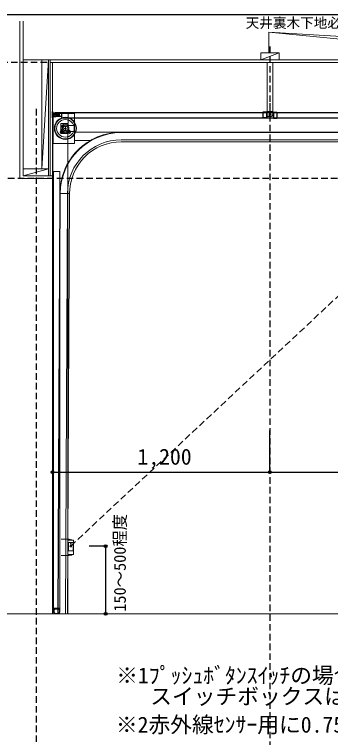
# Model space of a CAD drawing. Units: millimetres, scale not verified. Extents: x -6189 to 5985, y -4245 to 4230.
# Drawn here: x -2367 to -623, y 241 to 4230 of the extents above; entities that cross this region are included whole.
import ezdxf
from ezdxf.enums import TextEntityAlignment as Align

# ---------------------------------------------------------------- set-up
doc = ezdxf.new("R2010")
doc.units = ezdxf.units.MM
doc.header["$LTSCALE"] = 30
doc.header["$PDMODE"] = 32
doc.header["$PDSIZE"] = 15
doc.linetypes.add('DASHED1', pattern=[1.8, 1.2, -0.6])
doc.layers.add('0-0_枠線', color=7, linetype='Continuous')
doc.layers.add('A-0', color=7, linetype='Continuous')
for name, color, linetype, lineweight in [('2-1_断面', 7, 'Continuous', 18), ('2-3_配線', 7, 'DASHED1', 18), ('2-4', 7, 'Continuous', 18), ('7-0_ジャムアングル', 7, 'Continuous', 18), ('7-1_垂直レ__ル', 7, 'Continuous', 18), ('7-2_水平レ__ル', 7, 'Continuous', 18), ('7-3_パネル', 7, 'Continuous', 18), ('A-2', 7, 'Continuous', 18)]:
    doc.layers.add(name, color=color, linetype=linetype, lineweight=lineweight)
doc.styles.add('ＭＳ ゴシック', font='')
doc.styles.get('ＭＳ ゴシック').set_extended_font_data('MS Gothic')

msp = doc.modelspace()

# ---------------------------------------------------------------- linework, layer by layer
at = {"layer": '0-0_枠線', "color": 6}
msp.add_line((-6189.29, 4229.79), (5981.12, 4229.79), dxfattribs=at)
at = {"layer": '0-0_枠線', "color": 4, "linetype": 'DASHED1'}
for p, q in [((-957.43, 4053.31), (-957.43, -1299.8)), ((-2187.43, 3964.91), (-5073.99, 3964.91)), ((-2247.43, 3709.1), (-2247.43, -34.8)), ((2763.19, 3324.1), (-5073.99, 3324.1))]:
    msp.add_line(p, q, dxfattribs=at)
at = {"layer": '0-0_枠線', "color": 4}
for p, q in [((-957.43, 1705), (-957.43, 1934.74)), ((-2157.43, 1705), (-957.43, 1705)), ((-957.43, 1705), (42.57, 1705)), ((-1863.84, 1297.55), (-1955.18, 1297.55)), ((-1863.84, 1297.55), (-1863.84, 924.1))]:
    msp.add_line(p, q, dxfattribs=at)
for p in [(-2157.43, 1705), (-957.43, 1705), (-1863.84, 1297.55), (-1863.84, 924.1)]:
    msp.add_point(p, dxfattribs=at)
at = {"layer": '2-1_断面'}
for p, q in [((-2337.43, 4192.25), (-2337.43, 3324.1)), ((-2319.43, 4192.25), (-2319.43, 3339.1)), ((-1007.43, 4017.91), (-1007.43, 3979.91)), ((-907.43, 4017.91), (-907.43, 3979.91)), ((-2187.43, 3979.91), (1801.62, 3979.91)), ((-2169.43, 3964.91), (1801.62, 3964.91)), ((-2157.43, 3672.46), (-2157.43, 3294.1)), ((-972.66, 3689.16), (-972.66, 3656.86)), ((-2853.28, 924.1), (2002.62, 924.1))]:
    msp.add_line(p, q, dxfattribs=at)
at = {"layer": '2-3_配線'}
msp.add_line((-2056.43, 1297.55), (-140.3, 3088.41), dxfattribs=at)
at = {"layer": '2-4'}
for p, q in [((-964.22, 4132.42), (-964.22, 4019.61)), ((-964.22, 4132.42), (972.2, 4019.61)), ((-964.22, 4132.42), (29.95, 4033.71)), ((-1007.43, 4017.91), (-907.43, 4017.91)), ((-1007.43, 3979.91), (-907.43, 4017.91)), ((-2187.43, 3979.91), (-2319.43, 3979.91)), ((-2216.43, 3979.91), (-2216.43, 3379.1)), ((-2178.43, 3979.91), (-2216.43, 3379.1)), ((-2178.43, 3979.91), (-2178.43, 3339.1)), ((-2169.43, 3979.91), (-2169.43, 3339.1)), ((-2157.43, 3684.1), (-2157.43, 3964.91)), ((-972.43, 3964.91), (-972.43, 3694.66)), ((-942.43, 3964.91), (-942.43, 3694.66)), ((-942.43, 3723.1), (-940.83, 3723.1)), ((-940.83, 3695.1), (-940.83, 3723.1)), ((-972.43, 3694.7), (-942.43, 3694.7)), ((-970.83, 3693.1), (-970.83, 3694.7)), ((-942.83, 3693.1), (-970.83, 3693.1)), ((-2157.43, 3669.1), (-2157.35, 3669.1)), ((-2319.43, 3379.1), (-2178.43, 3379.1)), ((-2319.43, 3339.1), (-2178.43, 3379.1)), ((-2337.43, 3324.1), (-2157.43, 3324.1)), ((-2319.43, 3339.1), (-2157.43, 3339.1))]:
    msp.add_line(p, q, dxfattribs=at)
at = {"layer": '2-4', "color": 4}
for p, q in [((-2157.43, 1705), (-2157.43, 1934.74)), ((-1863.84, 924.1), (-1955.18, 924.1))]:
    msp.add_line(p, q, dxfattribs=at)
at = {"layer": '2-4'}
msp.add_lwpolyline([(-942.43, 3723.1), (-942.43, 3694.7), (-970.83, 3694.7)], dxfattribs=at)
msp.add_arc((-942.83, 3695.1), 2, 270, 0, dxfattribs=at)
at = {"layer": '7-0_ジャムアングル'}
for p, q in [((-2157.43, 924.1), (-2157.43, 3684.1)), ((-2157.35, 3684.1), (-2035.83, 3684.1)), ((-2155.83, 924.1), (-2155.83, 3684.1)), ((-2152.63, 3518.1), (-2152.63, 3684.1)), ((-2070.83, 3684.1), (-2070.83, 3629.1)), ((-2157.43, 3654.1), (-2157.35, 3654.1)), ((-2110.83, 3629.1), (-2110.83, 3574.1)), ((-2110.83, 3629.1), (-2070.83, 3629.1)), ((-2110.83, 3574.1), (-2070.83, 3574.1)), ((-2072.43, 3574.1), (-2072.43, 924.1)), ((-2064.43, 1334.81), (-2072.43, 1334.81)), ((-2072.43, 1329.55), (-2040.43, 1329.55)), ((-2069.43, 1317.55), (-2069.43, 1271.55)), ((-2052.43, 1332.31), (-2064.43, 1334.81)), ((-2050.36, 1329.55), (-2052.43, 1332.31)), ((-2040.43, 1329.55), (-2040.43, 1251.55)), ((-2072.43, 1251.55), (-2040.43, 1251.55)), ((-2064.43, 1244.81), (-2072.43, 1244.81)), ((-2069.43, 1271.55), (-2043.43, 1271.55)), ((-2052.43, 1247.31), (-2064.43, 1244.81)), ((-2049.24, 1251.55), (-2052.43, 1247.31))]:
    msp.add_line(p, q, dxfattribs=at)
at = {"layer": '7-0_ジャムアングル', "linetype": 'DASHED1'}
for p, q in [((-2072.43, 1334.81), (-2122.43, 1334.81)), ((-2072.43, 1244.81), (-2122.43, 1244.81))]:
    msp.add_line(p, q, dxfattribs=at)
at = {"layer": '7-0_ジャムアングル'}
msp.add_lwpolyline([(-2069.43, 1317.55), (-2043.43, 1317.55), (-2043.43, 1271.55)], dxfattribs=at)
for centre, radius in [((-2056.43, 1297.55), 5), ((-2056.43, 1309.55), 2)]:
    msp.add_circle(centre, radius, dxfattribs=at)
at = {"layer": '7-1_垂直レ__ル'}
for p, q in [((-2126.83, 924.11), (-2116.29, 3242.1)), ((-2125.23, 924.1), (-2114.69, 3242.1)), ((-2063.29, 3242.1), (-2116.29, 3242.1)), ((-2085.23, 924.1), (-2074.69, 3242.1)), ((-2073.83, 924.1), (-2063.29, 3242.1))]:
    msp.add_line(p, q, dxfattribs=at)
at = {"layer": '7-2_水平レ__ル'}
for p, q in [((-2035.83, 3518.1), (-2035.83, 3684.1)), ((-2104.97, 3593.73), (-2114.23, 3584.46)), ((-2104.97, 3593.73), (-2103.55, 3595.14)), ((-2092.41, 3601.6), (-2079.6, 3601.6)), ((-2085.83, 3591.96), (-2085.83, 3611.31)), ((-2066.66, 3593.73), (-2068.08, 3595.14)), ((-2067.58, 3618.1), (-2035.83, 3618.1)), ((-2066.66, 3593.73), (-2057.4, 3584.46)), ((-2109.52, 3584.22), (-2114.44, 3579.31)), ((-2114.44, 3579.31), (-2108.07, 3572.94)), ((-2113.75, 3579.99), (-2107.39, 3573.63)), ((-2109.52, 3584.22), (-2103.16, 3577.86)), ((-2104.23, 3588.81), (-2109.17, 3583.87)), ((-2103.16, 3577.86), (-2108.07, 3572.94)), ((-2098.58, 3583.15), (-2103.51, 3578.21)), ((-2093.66, 3582.41), (-2103.28, 3572.79)), ((-2077.97, 3582.41), (-2068.35, 3572.79)), ((-2073.05, 3583.15), (-2068.12, 3578.21)), ((-2068.54, 3584.1), (-2035.83, 3584.1)), ((-2062.11, 3584.22), (-2068.47, 3577.86)), ((-2068.47, 3577.86), (-2063.56, 3572.94)), ((-2067.4, 3588.81), (-2062.46, 3583.87)), ((-2057.88, 3579.99), (-2064.24, 3573.63)), ((-2057.19, 3579.31), (-2063.56, 3572.94)), ((-2062.11, 3584.22), (-2057.19, 3579.31)), ((-2035.83, 3580.1), (-1581.93, 3580.1)), ((-1778.29, 3580.1), (642.57, 3580.1)), ((-1778.29, 3578.1), (642.57, 3578.1)), ((-2157.35, 3518.1), (-2035.83, 3518.1)), ((-2035.83, 3535.1), (-1946.8, 3535.1)), ((-1778.29, 3538.1), (642.57, 3538.1)), ((-1778.29, 3527.1), (642.57, 3527.1))]:
    msp.add_line(p, q, dxfattribs=at)
for points in [[(-2104.97, 3593.73), (-2093.66, 3582.41), (-2092.24, 3583.83)], [(-2066.66, 3593.73), (-2077.97, 3582.41), (-2079.39, 3583.83)]]:
    msp.add_lwpolyline(points, dxfattribs=at)
for centre, radius in [((-2085.82, 3601.57), 60.81), ((-2085.82, 3601.57), 58.63), ((-2085.82, 3601.57), 48.63), ((-2085.81, 3601.56), 12.7)]:
    msp.add_circle(centre, radius, dxfattribs=at)
for centre, radius, start, end in [((-2085.83, 3601.6), 24.6, 42.12356, 314.65252), ((-2085.81, 3601.56), 18.7, 340.32256, 199.65405), ((-1778.29, 3242.1), 338, 90, 180.35093), ((-1778.29, 3242.1), 336, 90, 180), ((-2104.25, 3583.13), 5.68, 0.18758, 89.78152), ((-2085.81, 3601.56), 18.7, 250.31104, 289.66557), ((-2067.38, 3583.13), 5.68, 90.21848, 179.81242), ((-1778.29, 3242.1), 296, 90, 180), ((-1778.29, 3242.1), 285, 90, 180.35093)]:
    msp.add_arc(centre, radius, start, end, dxfattribs=at)
at = {"layer": '7-3_パネル'}
for p, q in [((-2150.83, 3364.1), (-2115.83, 3364.1)), ((-2150.83, 949.1), (-2150.83, 3364.1)), ((-2115.83, 949.1), (-2115.83, 3364.1)), ((-2150.83, 954.1), (-2115.83, 954.1)), ((-2150.83, 949.1), (-2145.63, 949.1)), ((-2145.63, 949.1), (-2150.83, 949.1)), ((-2150.83, 948.1), (-2150.83, 934.1)), ((-2149.83, 949.1), (-2145.63, 949.1)), ((-2148.83, 946.1), (-2148.83, 934.1)), ((-2147.83, 947.1), (-2145.08, 947.1)), ((-2145.63, 950.16), (-2145.63, 949.1)), ((-2144.08, 948.1), (-2144.08, 950.08)), ((-2122.57, 949.1), (-2144.08, 949.1)), ((-2140.83, 926.1), (-2125.83, 926.1)), ((-2140.83, 924.1), (-2125.83, 924.1)), ((-2122.57, 948.1), (-2122.57, 950.08)), ((-2118.83, 947.1), (-2121.57, 947.1)), ((-2121.03, 950.16), (-2121.03, 949.1)), ((-2115.83, 949.1), (-2121.03, 949.1)), ((-2116.83, 949.1), (-2121.03, 949.1)), ((-2117.83, 946.1), (-2117.83, 934.1)), ((-2115.83, 948.1), (-2115.83, 934.1))]:
    msp.add_line(p, q, dxfattribs=at)
for centre, radius, start, end in [((-2149.83, 948.1), 1, 90, 180), ((-2140.83, 934.1), 10, 180, 270), ((-2147.83, 946.1), 1, 90, 180), ((-2140.83, 934.1), 8, 180, 270), ((-2144.9, 951.38), 1.6, 300.46554, 239.03624), ((-2145.08, 948.1), 1, 270, 0), ((-2125.83, 934.1), 10, 270, 0), ((-2125.83, 934.1), 8, 270, 0), ((-2121.76, 951.38), 1.6, 300.96376, 239.53446), ((-2121.57, 948.1), 1, 180, 270), ((-2118.83, 946.1), 1, 0, 90), ((-2116.83, 948.1), 1, 0, 90)]:
    msp.add_arc(centre, radius, start, end, dxfattribs=at)
at = {"layer": 'A-0'}
for p, q in [((-957.43, 3739.98), (-957.43, 3639.99)), ((-2157.43, 3659.1), (-2157.43, 3694.1)), ((-2157.43, 3687.1), (-2157.43, 3667.1)), ((-2157.43, 3687.1), (-2142.43, 3687.1)), ((-2144.08, 3677.1), (-2140.79, 3677.1)), ((-2140.78, 3677.1), (-2144.06, 3677.1)), ((-2107.43, 3687.1), (-2142.43, 3687.1)), ((-2142.43, 3679.44), (-2142.43, 3674.81)), ((-2142.43, 3679.44), (-2142.43, 3674.81)), ((-2127.43, 3687.1), (-2127.43, 3667.1)), ((-2120.43, 3687.1), (-2120.43, 3667.1)), ((-2107.43, 3689.1), (-2107.43, 3659.1)), ((-995.93, 3691.1), (-995.93, 3657.1)), ((-974.43, 3691.1), (-995.93, 3691.1)), ((-976.43, 3689.1), (-995.93, 3689.1)), ((-976.93, 3689.1), (-976.93, 3657.1)), ((-976.43, 3689.1), (-976.43, 3668.1)), ((-976.43, 3686.1), (-973.43, 3686.1)), ((-974.43, 3691.1), (-969.93, 3691.1)), ((-974.43, 3688.1), (-974.43, 3686.1)), ((-973.43, 3689.1), (-973.43, 3691.1)), ((-973.43, 3689.1), (-970.72, 3689.1)), ((-973.43, 3688.1), (-973.43, 3686.1)), ((-973.43, 3688.1), (-941.43, 3688.1)), ((-969.74, 3691.71), (-969.93, 3691.1)), ((-968.08, 3690.83), (-969.35, 3689.64)), ((-947.03, 3693.1), (-967.83, 3693.1)), ((-947.46, 3691.1), (-967.39, 3691.1)), ((-958.45, 3678.1), (-956.68, 3678.1)), ((-957.43, 3696.58), (-957.43, 3676.86)), ((-957.43, 3671.99), (-957.43, 3685.55)), ((-946.78, 3690.83), (-945.5, 3689.64)), ((-945.12, 3691.71), (-944.93, 3691.1)), ((-944.93, 3691.1), (-941.43, 3691.1)), ((-944.14, 3689.1), (-941.43, 3689.1)), ((-941.43, 3691.1), (-941.43, 3689.1)), ((-941.43, 3691.1), (-918.93, 3691.1)), ((-941.43, 3689.1), (-937.93, 3689.1)), ((-941.43, 3688.1), (-941.43, 3676.1)), ((-937.93, 3691.1), (-937.93, 3657.1)), ((-918.93, 3691.1), (-918.93, 3657.1)), ((-2157.43, 3667.1), (-2142.43, 3667.1)), ((-2155.83, 3659.1), (-2157.43, 3659.1)), ((-2107.43, 3667.1), (-2142.43, 3667.1)), ((-2107.43, 3659.1), (1209.57, 3659.1)), ((-976.93, 3659.1), (-995.93, 3659.1)), ((-976.93, 3657.1), (-995.93, 3657.1)), ((-976.43, 3668.1), (-949.43, 3668.1)), ((-937.93, 3657.1), (-918.93, 3657.1))]:
    msp.add_line(p, q, dxfattribs=at)
for points in [[(-2155.83, 3659.1), (-2155.83, 3694.1), (-2157.43, 3694.1)], [(-2107.43, 3689.1), (1241.86, 3689.1), (1241.86, 3659.07)]]:
    msp.add_lwpolyline(points, dxfattribs=at)
for centre, radius in [((-2142.43, 3677.1), 3.65), ((-2142.43, 3677.1), 3.65), ((-957.43, 3678.1), 4.5)]:
    msp.add_circle(centre, radius, dxfattribs=at)
for centre, radius, start, end in [((-2142.43, 3677.1), 10, 90, 270), ((-974.43, 3689.1), 2, 90, 180), ((-973.43, 3688.1), 1, 90, 180), ((-970.72, 3691.1), 2, 270, 313.06713), ((-967.83, 3691.1), 2, 90, 162.3577), ((-967.39, 3690.1), 1, 90, 133.06713), ((-949.43, 3676.1), 8, 270, 0), ((-947.46, 3690.1), 1, 46.93287, 90), ((-947.03, 3691.1), 2, 17.6423, 90), ((-944.14, 3691.1), 2, 226.93287, 270)]:
    msp.add_arc(centre, radius, start, end, dxfattribs=at)
at = {"layer": 'A-0', "linetype": 'DASHED1'}
msp.add_arc((-2142.43, 3677.1), 10, 270, 90, dxfattribs=at)
at = {"layer": 'A-2'}
msp.add_line((-941.97, 3964.87), (-912.97, 3964.87), dxfattribs=at)

# ---------------------------------------------------------------- texts
at = {"layer": '2-4', "style": 'ＭＳ ゴシック'}
for s, height, p in [('天井裏木下地必要（35mm以上の木材）…建築工事', 54.99, (-1091.14, 4139.47)), ('※1ﾌﾟｯｼｭﾎﾞﾀﾝｽｲｯﾁの場合は0.75mm2芯線の通線となります。', 87.98, (-1805.53, 513.61)), ('スイッチボックスは使用しないで下さい。', 87.98, (-1617.99, 398.27)), ('※2赤外線ｾﾝｻｰ用に0.75mmの単線を2芯通線(または配管※3)して下さい。', 87.98, (-1807.49, 242.01))]:
    msp.add_text(s, height=height, dxfattribs=at).set_placement(p, align=Align.BOTTOM_LEFT)
at = {"layer": '2-4', "color": 3, "style": 'ＭＳ ゴシック'}
msp.add_text('1,200', height=87.98, dxfattribs=at).set_placement((-1688.68, 1720), align=Align.BOTTOM_LEFT)
msp.add_text('150～500程度', height=65.98, rotation=90, dxfattribs=at).set_placement((-1732.7, 935.43), align=Align.BOTTOM_LEFT)

doc.saveas('drawing.dxf')
